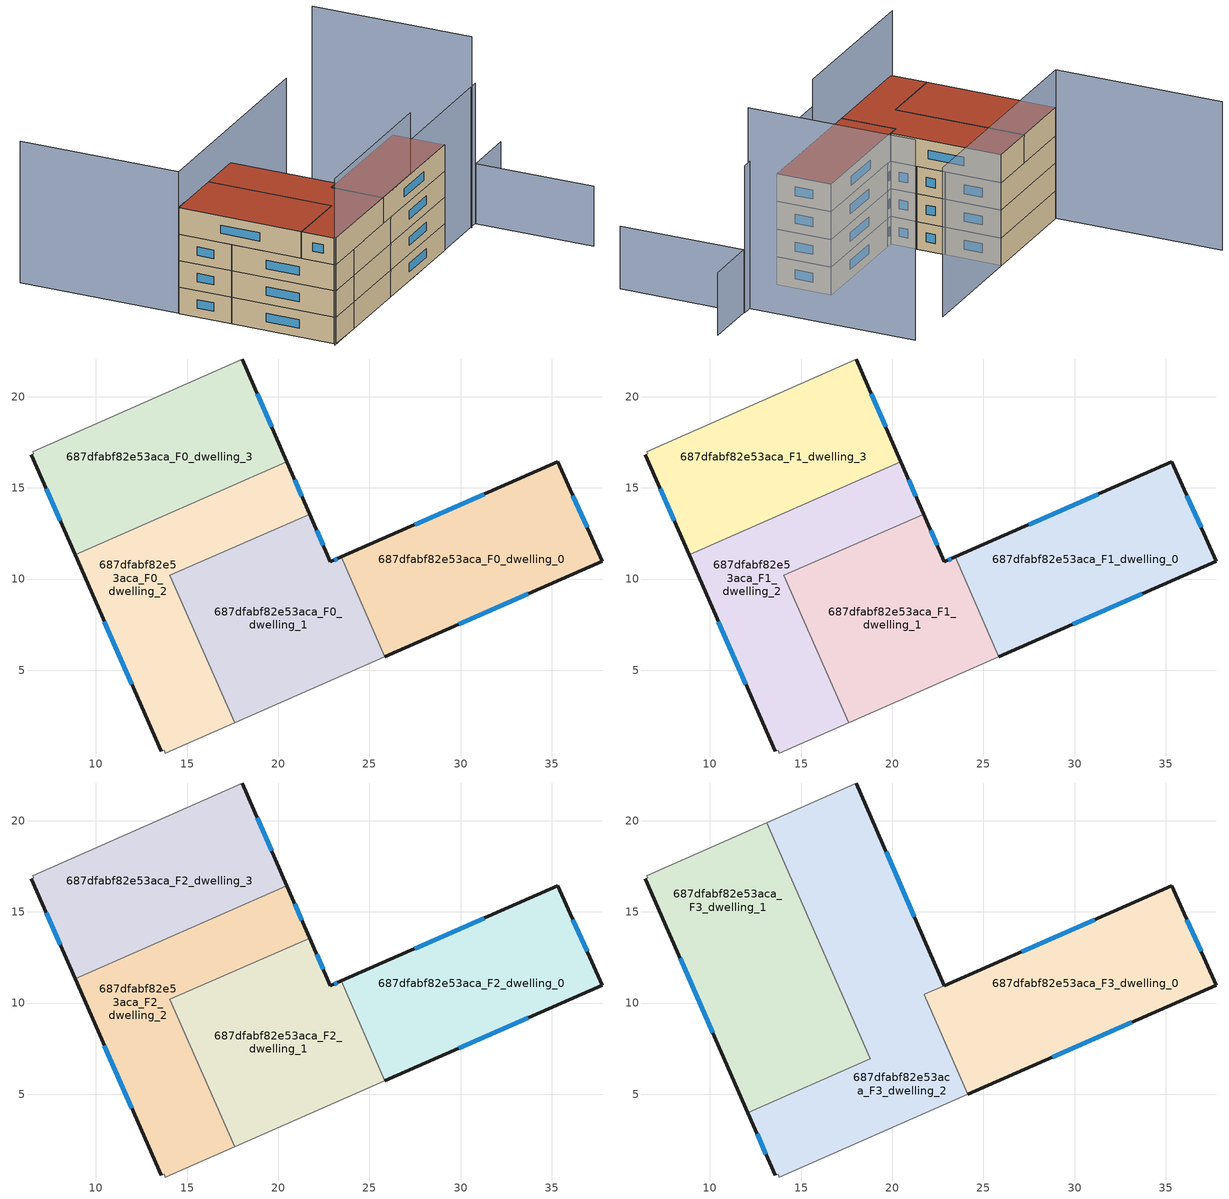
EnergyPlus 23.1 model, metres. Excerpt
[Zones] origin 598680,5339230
687dfabf82e53aca_F0_dwelling_0
 floor ground (EU_floor_Construction): 35.34,16.43 37.77,10.98 25.85,5.74 23.45,11.21 z0
 wall outside (EU_wall_Construction): 25.85,5.74 37.77,10.98 35.34,16.43 23.45,11.21 z0:3
 wall to 687dfabf82e53aca_F0_dwelling_1 (EU_wall_Construction): 23.45,11.21 25.85,5.74 z0:3
 window (EU_Window_Construction): 36.94,12.83 36.17,14.58 / 29.9,7.52 33.71,9.2 / 31.29,14.66 27.49,12.99 z1.02:1.98
687dfabf82e53aca_F0_dwelling_1
 floor ground (EU_floor_Construction): 23.45,11.21 25.85,5.74 17.6,2.12 14.06,10.2 21.72,13.57 22.86,10.96 z0
 wall outside (EU_wall_Construction): 23.45,11.21 22.86,10.96 21.72,13.57 z0:3
 wall adiabatic (EU_wall_Construction): 17.6,2.12 25.85,5.74 z0:3
 wall to 687dfabf82e53aca_F0_dwelling_2 (EU_wall_Construction): 21.72,13.57 14.06,10.2 17.6,2.12 z0:3
 window (EU_Window_Construction): 22.47,11.84 22.11,12.68 / 23.25,11.13 23.06,11.04 z1.02:1.98
687dfabf82e53aca_F0_dwelling_2
 floor ground (EU_floor_Construction): 20.47,16.43 21.72,13.57 14.06,10.2 17.6,2.12 13.81,0.46 13.76,0.61 13.58,0.55 8.86,11.34 z0
 wall outside (EU_wall_Construction): 8.86,11.34 13.58,0.55 / 21.72,13.57 20.47,16.43 z0:3
 wall adiabatic (EU_wall_Construction): 13.58,0.55 13.76,0.61 13.81,0.46 17.6,2.12 z0:3
 wall to 687dfabf82e53aca_F0_dwelling_3 (EU_wall_Construction): 20.47,16.43 8.86,11.34 z0:3
 window (EU_Window_Construction): 10.47,7.67 11.98,4.22 / 21.3,14.54 20.9,15.46 z1.02:1.98
687dfabf82e53aca_F0_dwelling_3
 floor ground (EU_floor_Construction): 18.02,22.07 20.47,16.43 8.86,11.34 6.46,16.83 6.59,16.87 6.55,16.98 z0
 wall outside (EU_wall_Construction): 20.47,16.43 18.02,22.07 / 6.46,16.83 8.86,11.34 z0:3
 wall adiabatic (EU_wall_Construction): 18.02,22.07 6.55,16.98 6.59,16.87 6.46,16.83 z0:3
 window (EU_Window_Construction): 19.64,18.35 18.85,20.15 / 7.28,14.96 8.04,13.21 z1.02:1.98
687dfabf82e53aca_F1_dwelling_0
 floor to 687dfabf82e53aca_F0_dwelling_0 (EU_floor_Construction): 35.34,16.43 37.77,10.98 25.85,5.74 23.45,11.21 z3
 wall outside (EU_wall_Construction): 25.85,5.74 37.77,10.98 35.34,16.43 23.45,11.21 z3:6
 wall to 687dfabf82e53aca_F1_dwelling_1 (EU_wall_Construction): 23.45,11.21 25.85,5.74 z3:6
 window (EU_Window_Construction): 36.94,12.83 36.17,14.58 / 29.9,7.52 33.71,9.2 / 31.29,14.66 27.49,12.99 z4.02:4.98
687dfabf82e53aca_F1_dwelling_1
 floor to 687dfabf82e53aca_F0_dwelling_1 (EU_floor_Construction): 23.45,11.21 25.85,5.74 17.6,2.12 14.06,10.2 21.72,13.57 22.86,10.96 z3
 wall outside (EU_wall_Construction): 23.45,11.21 22.86,10.96 21.72,13.57 z3:6
 wall adiabatic (EU_wall_Construction): 17.6,2.12 25.85,5.74 z3:6
 wall to 687dfabf82e53aca_F1_dwelling_2 (EU_wall_Construction): 21.72,13.57 14.06,10.2 17.6,2.12 z3:6
 window (EU_Window_Construction): 22.47,11.84 22.11,12.68 / 23.25,11.13 23.06,11.04 z4.02:4.98
687dfabf82e53aca_F1_dwelling_2
 floor to 687dfabf82e53aca_F0_dwelling_2 (EU_floor_Construction): 20.47,16.43 21.72,13.57 14.06,10.2 17.6,2.12 13.81,0.46 13.76,0.61 13.58,0.55 8.86,11.34 z3
 wall outside (EU_wall_Construction): 8.86,11.34 13.58,0.55 / 21.72,13.57 20.47,16.43 z3:6
 wall adiabatic (EU_wall_Construction): 13.58,0.55 13.76,0.61 13.81,0.46 17.6,2.12 z3:6
 wall to 687dfabf82e53aca_F1_dwelling_3 (EU_wall_Construction): 20.47,16.43 8.86,11.34 z3:6
 window (EU_Window_Construction): 10.47,7.67 11.98,4.22 / 21.3,14.54 20.9,15.46 z4.02:4.98
687dfabf82e53aca_F1_dwelling_3
 floor to 687dfabf82e53aca_F0_dwelling_3 (EU_floor_Construction): 18.02,22.07 20.47,16.43 8.86,11.34 6.46,16.83 6.59,16.87 6.55,16.98 z3
 wall outside (EU_wall_Construction): 20.47,16.43 18.02,22.07 / 6.46,16.83 8.86,11.34 z3:6
 wall adiabatic (EU_wall_Construction): 18.02,22.07 6.55,16.98 6.59,16.87 6.46,16.83 z3:6
 window (EU_Window_Construction): 19.64,18.35 18.85,20.15 / 7.28,14.96 8.04,13.21 z4.02:4.98
687dfabf82e53aca_F2_dwelling_0
 floor to 687dfabf82e53aca_F1_dwelling_0 (EU_floor_Construction): 35.34,16.43 37.77,10.98 25.85,5.74 23.45,11.21 z6
 wall outside (EU_wall_Construction): 25.85,5.74 37.77,10.98 35.34,16.43 23.45,11.21 z6:9
 wall to 687dfabf82e53aca_F2_dwelling_1 (EU_wall_Construction): 23.45,11.21 25.85,5.74 z6:9
 window (EU_Window_Construction): 36.94,12.83 36.17,14.58 / 29.9,7.52 33.71,9.2 / 31.29,14.66 27.49,12.99 z7.02:7.98
687dfabf82e53aca_F2_dwelling_1
 floor to 687dfabf82e53aca_F1_dwelling_1 (EU_floor_Construction): 23.45,11.21 25.85,5.74 17.6,2.12 14.06,10.2 21.72,13.57 22.86,10.96 z6
 wall outside (EU_wall_Construction): 23.45,11.21 22.86,10.96 21.72,13.57 z6:9
 wall adiabatic (EU_wall_Construction): 17.6,2.12 25.85,5.74 z6:9
 wall to 687dfabf82e53aca_F2_dwelling_2 (EU_wall_Construction): 21.72,13.57 14.06,10.2 17.6,2.12 z6:9
 window (EU_Window_Construction): 22.47,11.84 22.11,12.68 / 23.25,11.13 23.06,11.04 z7.02:7.98
687dfabf82e53aca_F2_dwelling_2
 floor to 687dfabf82e53aca_F1_dwelling_2 (EU_floor_Construction): 20.47,16.43 21.72,13.57 14.06,10.2 17.6,2.12 13.81,0.46 13.76,0.61 13.58,0.55 8.86,11.34 z6
 wall outside (EU_wall_Construction): 8.86,11.34 13.58,0.55 / 21.72,13.57 20.47,16.43 z6:9
 wall adiabatic (EU_wall_Construction): 13.58,0.55 13.76,0.61 13.81,0.46 17.6,2.12 z6:9
 wall to 687dfabf82e53aca_F2_dwelling_3 (EU_wall_Construction): 20.47,16.43 8.86,11.34 z6:9
 window (EU_Window_Construction): 10.47,7.67 11.98,4.22 / 21.3,14.54 20.9,15.46 z7.02:7.98
687dfabf82e53aca_F2_dwelling_3
 floor to 687dfabf82e53aca_F1_dwelling_3 (EU_floor_Construction): 18.02,22.07 20.47,16.43 8.86,11.34 6.46,16.83 6.59,16.87 6.55,16.98 z6
 wall outside (EU_wall_Construction): 20.47,16.43 18.02,22.07 / 6.46,16.83 8.86,11.34 z6:9
 wall adiabatic (EU_wall_Construction): 18.02,22.07 6.55,16.98 6.59,16.87 6.46,16.83 z6:9
 window (EU_Window_Construction): 19.64,18.35 18.85,20.15 / 7.28,14.96 8.04,13.21 z7.02:7.98
687dfabf82e53aca_F3_dwelling_0
 floor to 687dfabf82e53aca_F2_dwelling_0 (EU_floor_Construction): 35.34,16.43 37.77,10.98 25.85,5.74 23.45,11.21 z9
 floor to 687dfabf82e53aca_F2_dwelling_1 (EU_floor_Construction): 23.45,11.21 25.85,5.74 24.16,5 21.76,10.47 z9
 wall outside (EU_wall_Construction): 24.16,5 37.77,10.98 35.34,16.43 22.86,10.96 z9:12
 wall to 687dfabf82e53aca_F3_dwelling_2 (EU_wall_Construction): 21.76,10.47 24.16,5 / 22.86,10.96 21.75,10.47 z9:12
 window (EU_Window_Construction): 36.94,12.83 36.17,14.58 / 28.79,7.03 33.14,8.94 / 31.1,14.57 27.11,12.82 z10.02:10.98
 roof outside (EU_roof_Construction): 37.77,10.98 35.34,16.43 21.75,10.47 24.16,5 z12
687dfabf82e53aca_F3_dwelling_1
 floor to 687dfabf82e53aca_F2_dwelling_3 (EU_floor_Construction): 13.11,19.89 15.57,14.28 8.86,11.34 6.46,16.83 6.59,16.87 6.55,16.98 z9
 floor to 687dfabf82e53aca_F2_dwelling_2 (EU_floor_Construction): 15.57,14.28 16.83,11.42 14.06,10.2 16.02,5.73 12.07,3.99 8.86,11.34 z9
 floor to 687dfabf82e53aca_F2_dwelling_1 (EU_floor_Construction): 16.83,11.42 18.79,6.94 16.02,5.73 14.06,10.2 z9
 wall outside (EU_wall_Construction): 6.46,16.83 12.07,3.99 z9:12
 wall to 687dfabf82e53aca_F3_dwelling_2 (EU_wall_Construction): 12.07,3.99 18.79,6.94 13.11,19.89 z9:12
 wall adiabatic (EU_wall_Construction): 13.11,19.89 6.55,16.98 6.59,16.87 6.46,16.83 z9:12
 window (EU_Window_Construction): 8.37,12.46 10.16,8.36 z10.02:10.98
 roof outside (EU_roof_Construction): 18.79,6.94 13.11,19.89 6.55,16.98 6.59,16.87 6.46,16.83 12.07,3.99 z12
687dfabf82e53aca_F3_dwelling_2
 floor to 687dfabf82e53aca_F2_dwelling_1 (EU_floor_Construction): 21.72,13.57 22.86,10.96 21.75,10.47 24.16,5 17.6,2.12 16.02,5.73 18.79,6.94 16.83,11.42 z9
 floor to 687dfabf82e53aca_F2_dwelling_3 (EU_floor_Construction): 18.02,22.07 20.47,16.43 15.57,14.28 13.11,19.89 z9
 floor to 687dfabf82e53aca_F2_dwelling_2 (EU_floor_Construction): 16.02,5.73 17.6,2.12 13.81,0.46 13.76,0.61 13.58,0.55 12.07,3.99 z9; 20.47,16.43 21.72,13.57 16.83,11.42 15.57,14.28 z9
 wall outside (EU_wall_Construction): 22.86,10.96 18.02,22.07 / 12.07,3.99 13.58,0.55 z9:12
 wall adiabatic (EU_wall_Construction): 18.02,22.07 13.11,19.89 / 13.58,0.55 13.76,0.61 13.81,0.46 24.16,5 z9:12
 window (EU_Window_Construction): 21.21,14.74 19.66,18.29 / 12.59,2.82 13.07,1.72 z10.02:10.98
 roof outside (EU_roof_Construction): 24.16,5 21.75,10.47 22.86,10.96 18.02,22.07 13.11,19.89 18.79,6.94 12.07,3.99 13.58,0.55 13.76,0.61 13.81,0.46 z12
shading: 13.42,0.29 30.22,7.73 z0:18.9; 50.14,1.63 44.65,14 / 44.65,14 50.21,16.47 z0:6.8; 43.62,13.46 36.22,30.15 z0:21.7; 30.23,7.67 44.63,14.06 z0:15.9; 30.41,27.56 6.44,16.93 / 6.44,16.93 -0.92,33.53 z0:16.1
[Building]
EU S2 Campaign: North Axis=0; Terrain=City; Solar Distribution=FullExterior
[Site:Location]
Vienna: Latitude=48; Longitude=16.5; Time Zone=1; Elevation=183
[SizingPeriod:WeatherFileDays]
AnnualSizingPeriod: Begin Month=1; Begin Day of Month=1; End Month=12; End Day of Month=31; Day of Week for Start Day=Monday; Use Weather File Daylight Saving Period=No; Use Weather File Rain and Snow Indicators=No
[MATERIAL]
EU_InternalMass_Material: Roughness=MediumRough; Thickness=0.1; Conductivity=1; Density=1800; Specific Heat=900; Thermal Absorptance=0.9; Solar Absorptance=0.7; Visible Absorptance=0.7
[MATERIAL:NOMASS] Roughness=MediumRough; Thermal Absorptance=0.9; Solar Absorptance=0.7; Visible Absorptance=0.7
Name | Thermal Resistance
EU_wall_NoMass | 0.942466
EU_roof_NoMass | 0.551687
EU_floor_NoMass | 0.66527
[WINDOWMATERIAL:SIMPLEGLAZINGSYSTEM]
EU_Window_SimpleGlazing: UFactor=2.03367; Solar Heat Gain Coefficient=0.65; Visible Transmittance=0.65
[CONSTRUCTION]
EU_wall_Construction: EU_wall_NoMass
EU_roof_Construction: EU_roof_NoMass
EU_floor_Construction: EU_floor_NoMass
EU_Window_Construction: EU_Window_SimpleGlazing
EU_InternalMass_Construction: EU_InternalMass_Material
[ZONE] Type=1; Multiplier=1; Ceiling Height=autocalculate; Floor Area=autocalculate; Part of Total Floor Area=Yes
Name | Volume
687dfabf82e53aca_F0_dwelling_0; 687dfabf82e53aca_F1_dwelling_0; 687dfabf82e53aca_F2_dwelling_0 | 232.937
687dfabf82e53aca_F3_dwelling_0 | 265.975
687dfabf82e53aca_F0_dwelling_1; 687dfabf82e53aca_F1_dwelling_1; 687dfabf82e53aca_F2_dwelling_1 | 232.916
687dfabf82e53aca_F3_dwelling_1 | 310.56
687dfabf82e53aca_F0_dwelling_2; 687dfabf82e53aca_F1_dwelling_2; 687dfabf82e53aca_F2_dwelling_2 | 232.914
687dfabf82e53aca_F3_dwelling_2 | 355.066
687dfabf82e53aca_F0_dwelling_3; 687dfabf82e53aca_F1_dwelling_3; 687dfabf82e53aca_F2_dwelling_3 | 232.929
[INTERNALMASS] Construction=EU_InternalMass_Construction
Name | Zone or ZoneList | Surface Area
687dfabf82e53aca_F0_dwelling_0_EU_InternalMass | 687dfabf82e53aca_F0_dwelling_0 | 77.6457
687dfabf82e53aca_F0_dwelling_1_EU_InternalMass | 687dfabf82e53aca_F0_dwelling_1 | 77.6362
687dfabf82e53aca_F0_dwelling_2_EU_InternalMass | 687dfabf82e53aca_F0_dwelling_2 | 77.6379
687dfabf82e53aca_F0_dwelling_3_EU_InternalMass | 687dfabf82e53aca_F0_dwelling_3 | 77.6444
687dfabf82e53aca_F1_dwelling_0_EU_InternalMass | 687dfabf82e53aca_F1_dwelling_0 | 77.6457
687dfabf82e53aca_F1_dwelling_1_EU_InternalMass | 687dfabf82e53aca_F1_dwelling_1 | 77.6362
687dfabf82e53aca_F1_dwelling_2_EU_InternalMass | 687dfabf82e53aca_F1_dwelling_2 | 77.6379
687dfabf82e53aca_F1_dwelling_3_EU_InternalMass | 687dfabf82e53aca_F1_dwelling_3 | 77.6444
687dfabf82e53aca_F2_dwelling_0_EU_InternalMass | 687dfabf82e53aca_F2_dwelling_0 | 77.6457
687dfabf82e53aca_F2_dwelling_1_EU_InternalMass | 687dfabf82e53aca_F2_dwelling_1 | 77.6362
687dfabf82e53aca_F2_dwelling_2_EU_InternalMass | 687dfabf82e53aca_F2_dwelling_2 | 77.6379
687dfabf82e53aca_F2_dwelling_3_EU_InternalMass | 687dfabf82e53aca_F2_dwelling_3 | 77.6444
687dfabf82e53aca_F3_dwelling_0_EU_InternalMass | 687dfabf82e53aca_F3_dwelling_0 | 88.6914
687dfabf82e53aca_F3_dwelling_1_EU_InternalMass | 687dfabf82e53aca_F3_dwelling_1 | 103.518
687dfabf82e53aca_F3_dwelling_2_EU_InternalMass | 687dfabf82e53aca_F3_dwelling_2 | 118.352
[OTHEREQUIPMENT] Fuel Type=Electricity; Design Level Calculation Method=Watts/Area; Power per Zone Floor Area=1; Fraction Latent=0; Fraction Radiant=0; Fraction Lost=0; Carbon Dioxide Generation Rate=0; EndUse Subcategory=EU_Step8_InternalGains
Name | Zone or ZoneList or Space or SpaceList | Schedule
EU_Step8_InternalGain_687dfabf82e53aca_F0_dwelling_0_f000 | 687dfabf82e53aca_F0_dwelling_0 | EU_Step8_GainSchedule_687dfabf82e53aca_F0_dwelling_0_f000
EU_Step8_InternalGain_687dfabf82e53aca_F0_dwelling_1_f000 | 687dfabf82e53aca_F0_dwelling_1 | EU_Step8_GainSchedule_687dfabf82e53aca_F0_dwelling_1_f000
EU_Step8_InternalGain_687dfabf82e53aca_F0_dwelling_2_f000 | 687dfabf82e53aca_F0_dwelling_2 | EU_Step8_GainSchedule_687dfabf82e53aca_F0_dwelling_2_f000
EU_Step8_InternalGain_687dfabf82e53aca_F0_dwelling_3_f000 | 687dfabf82e53aca_F0_dwelling_3 | EU_Step8_GainSchedule_687dfabf82e53aca_F0_dwelling_3_f000
EU_Step8_InternalGain_687dfabf82e53aca_F1_dwelling_0_f000 | 687dfabf82e53aca_F1_dwelling_0 | EU_Step8_GainSchedule_687dfabf82e53aca_F1_dwelling_0_f000
EU_Step8_InternalGain_687dfabf82e53aca_F1_dwelling_1_f000 | 687dfabf82e53aca_F1_dwelling_1 | EU_Step8_GainSchedule_687dfabf82e53aca_F1_dwelling_1_f000
EU_Step8_InternalGain_687dfabf82e53aca_F1_dwelling_2_f000 | 687dfabf82e53aca_F1_dwelling_2 | EU_Step8_GainSchedule_687dfabf82e53aca_F1_dwelling_2_f000
EU_Step8_InternalGain_687dfabf82e53aca_F1_dwelling_3_f000 | 687dfabf82e53aca_F1_dwelling_3 | EU_Step8_GainSchedule_687dfabf82e53aca_F1_dwelling_3_f000
EU_Step8_InternalGain_687dfabf82e53aca_F2_dwelling_0_f000 | 687dfabf82e53aca_F2_dwelling_0 | EU_Step8_GainSchedule_687dfabf82e53aca_F2_dwelling_0_f000
EU_Step8_InternalGain_687dfabf82e53aca_F2_dwelling_1_f000 | 687dfabf82e53aca_F2_dwelling_1 | EU_Step8_GainSchedule_687dfabf82e53aca_F2_dwelling_1_f000
EU_Step8_InternalGain_687dfabf82e53aca_F2_dwelling_2_f000 | 687dfabf82e53aca_F2_dwelling_2 | EU_Step8_GainSchedule_687dfabf82e53aca_F2_dwelling_2_f000
EU_Step8_InternalGain_687dfabf82e53aca_F2_dwelling_3_f000 | 687dfabf82e53aca_F2_dwelling_3 | EU_Step8_GainSchedule_687dfabf82e53aca_F2_dwelling_3_f000
EU_Step8_InternalGain_687dfabf82e53aca_F3_dwelling_0_f000 | 687dfabf82e53aca_F3_dwelling_0 | EU_Step8_GainSchedule_687dfabf82e53aca_F3_dwelling_0_f000
EU_Step8_InternalGain_687dfabf82e53aca_F3_dwelling_1_f000 | 687dfabf82e53aca_F3_dwelling_1 | EU_Step8_GainSchedule_687dfabf82e53aca_F3_dwelling_1_f000
EU_Step8_InternalGain_687dfabf82e53aca_F3_dwelling_2_f000 | 687dfabf82e53aca_F3_dwelling_2 | EU_Step8_GainSchedule_687dfabf82e53aca_F3_dwelling_2_f000
[ZONEVENTILATION:DESIGNFLOWRATE] Schedule=EU_AlwaysOn; Design Flow Rate Calculation Method=AirChanges/Hour; Air Changes per Hour=0.530523; Ventilation Type=Natural; Fan Pressure Rise=0; Fan Total Efficiency=1; Constant Term Coefficient=1; Temperature Term Coefficient=0; Velocity Term Coefficient=0; Velocity Squared Term Coefficient=0; Minimum Indoor Temperature=-100; Maximum Indoor Temperature=100; Delta Temperature=-100; Minimum Outdoor Temperature=-100; Maximum Outdoor Temperature=100; Maximum Wind Speed=40
Name | Zone or ZoneList or Space or SpaceList
EU_ConstantAir_687dfabf82e53aca_F0_dwelling_0 | 687dfabf82e53aca_F0_dwelling_0
EU_ConstantAir_687dfabf82e53aca_F0_dwelling_1 | 687dfabf82e53aca_F0_dwelling_1
EU_ConstantAir_687dfabf82e53aca_F0_dwelling_2 | 687dfabf82e53aca_F0_dwelling_2
EU_ConstantAir_687dfabf82e53aca_F0_dwelling_3 | 687dfabf82e53aca_F0_dwelling_3
EU_ConstantAir_687dfabf82e53aca_F1_dwelling_0 | 687dfabf82e53aca_F1_dwelling_0
EU_ConstantAir_687dfabf82e53aca_F1_dwelling_1 | 687dfabf82e53aca_F1_dwelling_1
EU_ConstantAir_687dfabf82e53aca_F1_dwelling_2 | 687dfabf82e53aca_F1_dwelling_2
EU_ConstantAir_687dfabf82e53aca_F1_dwelling_3 | 687dfabf82e53aca_F1_dwelling_3
EU_ConstantAir_687dfabf82e53aca_F2_dwelling_0 | 687dfabf82e53aca_F2_dwelling_0
EU_ConstantAir_687dfabf82e53aca_F2_dwelling_1 | 687dfabf82e53aca_F2_dwelling_1
EU_ConstantAir_687dfabf82e53aca_F2_dwelling_2 | 687dfabf82e53aca_F2_dwelling_2
EU_ConstantAir_687dfabf82e53aca_F2_dwelling_3 | 687dfabf82e53aca_F2_dwelling_3
EU_ConstantAir_687dfabf82e53aca_F3_dwelling_0 | 687dfabf82e53aca_F3_dwelling_0
EU_ConstantAir_687dfabf82e53aca_F3_dwelling_1 | 687dfabf82e53aca_F3_dwelling_1
EU_ConstantAir_687dfabf82e53aca_F3_dwelling_2 | 687dfabf82e53aca_F3_dwelling_2
[HVACTEMPLATE:THERMOSTAT] Constant Heating Setpoint=20; Constant Cooling Setpoint=50
EU_HeatOnly_687dfabf82e53aca_F0_dwelling_0; EU_HeatOnly_687dfabf82e53aca_F0_dwelling_1; EU_HeatOnly_687dfabf82e53aca_F0_dwelling_2; EU_HeatOnly_687dfabf82e53aca_F0_dwelling_3; EU_HeatOnly_687dfabf82e53aca_F1_dwelling_0; EU_HeatOnly_687dfabf82e53aca_F1_dwelling_1; EU_HeatOnly_687dfabf82e53aca_F1_dwelling_2; EU_HeatOnly_687dfabf82e53aca_F1_dwelling_3; EU_HeatOnly_687dfabf82e53aca_F2_dwelling_0; EU_HeatOnly_687dfabf82e53aca_F2_dwelling_1; EU_HeatOnly_687dfabf82e53aca_F2_dwelling_2; EU_HeatOnly_687dfabf82e53aca_F2_dwelling_3; EU_HeatOnly_687dfabf82e53aca_F3_dwelling_0; EU_HeatOnly_687dfabf82e53aca_F3_dwelling_1; EU_HeatOnly_687dfabf82e53aca_F3_dwelling_2
[HVACTEMPLATE:ZONE:IDEALLOADSAIRSYSTEM] System Availability Schedule=EU_AlwaysOn; Maximum Heating Supply Air Temperature=50; Minimum Cooling Supply Air Temperature=13; Maximum Heating Supply Air Humidity Ratio=0.0156; Minimum Cooling Supply Air Humidity Ratio=0.0077; Heating Limit=NoLimit; Cooling Limit=NoLimit; Heating Availability Schedule=EU_AlwaysOn; Cooling Availability Schedule=EU_CoolingOff; Dehumidification Control Type=ConstantSensibleHeatRatio; Cooling Sensible Heat Ratio=0.7; Dehumidification Setpoint=60; Humidification Control Type=None; Humidification Setpoint=30; Outdoor Air Method=None; Outdoor Air Flow Rate per Person=0.00944; Outdoor Air Flow Rate per Zone Floor Area=0; Outdoor Air Flow Rate per Zone=0; Demand Controlled Ventilation Type=None; Outdoor Air Economizer Type=NoEconomizer; Heat Recovery Type=None; Sensible Heat Recovery Effectiveness=0.7; Latent Heat Recovery Effectiveness=0.65
Name | Template Thermostat
687dfabf82e53aca_F0_dwelling_0 | EU_HeatOnly_687dfabf82e53aca_F0_dwelling_0
687dfabf82e53aca_F0_dwelling_1 | EU_HeatOnly_687dfabf82e53aca_F0_dwelling_1
687dfabf82e53aca_F0_dwelling_2 | EU_HeatOnly_687dfabf82e53aca_F0_dwelling_2
687dfabf82e53aca_F0_dwelling_3 | EU_HeatOnly_687dfabf82e53aca_F0_dwelling_3
687dfabf82e53aca_F1_dwelling_0 | EU_HeatOnly_687dfabf82e53aca_F1_dwelling_0
687dfabf82e53aca_F1_dwelling_1 | EU_HeatOnly_687dfabf82e53aca_F1_dwelling_1
687dfabf82e53aca_F1_dwelling_2 | EU_HeatOnly_687dfabf82e53aca_F1_dwelling_2
687dfabf82e53aca_F1_dwelling_3 | EU_HeatOnly_687dfabf82e53aca_F1_dwelling_3
687dfabf82e53aca_F2_dwelling_0 | EU_HeatOnly_687dfabf82e53aca_F2_dwelling_0
687dfabf82e53aca_F2_dwelling_1 | EU_HeatOnly_687dfabf82e53aca_F2_dwelling_1
687dfabf82e53aca_F2_dwelling_2 | EU_HeatOnly_687dfabf82e53aca_F2_dwelling_2
687dfabf82e53aca_F2_dwelling_3 | EU_HeatOnly_687dfabf82e53aca_F2_dwelling_3
687dfabf82e53aca_F3_dwelling_0 | EU_HeatOnly_687dfabf82e53aca_F3_dwelling_0
687dfabf82e53aca_F3_dwelling_1 | EU_HeatOnly_687dfabf82e53aca_F3_dwelling_1
687dfabf82e53aca_F3_dwelling_2 | EU_HeatOnly_687dfabf82e53aca_F3_dwelling_2
[SIZING:ZONE] Zone Cooling Design Supply Air Temperature Input Method=SupplyAirTemperature; Zone Cooling Design Supply Air Temperature=13; Zone Heating Design Supply Air Temperature Input Method=SupplyAirTemperature; Zone Heating Design Supply Air Temperature=50; Zone Cooling Design Supply Air Humidity Ratio=0.008; Zone Heating Design Supply Air Humidity Ratio=0.008; Cooling Design Air Flow Method=DesignDay; Cooling Design Air Flow Rate=0; Cooling Minimum Air Flow per Zone Floor Area=0.000762; Cooling Minimum Air Flow=0; Cooling Minimum Air Flow Fraction=0.2; Heating Design Air Flow Method=DesignDay; Heating Design Air Flow Rate=0; Heating Maximum Air Flow per Zone Floor Area=0.002032; Heating Maximum Air Flow=0.141576; Heating Maximum Air Flow Fraction=0.3; Account for Dedicated Outdoor Air System=No; Dedicated Outdoor Air System Control Strategy=NeutralSupplyAir; Dedicated Outdoor Air Low Setpoint Temperature for Design=autosize; Dedicated Outdoor Air High Setpoint Temperature for Design=autosize; Zone Load Sizing Method=Sensible Load Only No Latent Load; Zone Latent Cooling Design Supply Air Humidity Ratio Input Method=HumidityRatioDifference; Zone Cooling Design Supply Air Humidity Ratio Difference=0.005; Zone Latent Heating Design Supply Air Humidity Ratio Input Method=HumidityRatioDifference; Zone Humidification Design Supply Air Humidity Ratio Difference=0.005
687dfabf82e53aca_F0_dwelling_0; 687dfabf82e53aca_F0_dwelling_1; 687dfabf82e53aca_F0_dwelling_2; 687dfabf82e53aca_F0_dwelling_3; 687dfabf82e53aca_F1_dwelling_0; 687dfabf82e53aca_F1_dwelling_1; 687dfabf82e53aca_F1_dwelling_2; 687dfabf82e53aca_F1_dwelling_3; 687dfabf82e53aca_F2_dwelling_0; 687dfabf82e53aca_F2_dwelling_1; 687dfabf82e53aca_F2_dwelling_2; 687dfabf82e53aca_F2_dwelling_3; 687dfabf82e53aca_F3_dwelling_0; 687dfabf82e53aca_F3_dwelling_1; 687dfabf82e53aca_F3_dwelling_2
[SCHEDULE:CONSTANT]
Name | Hourly Value
EU_AlwaysOn | 1
EU_CoolingOff | 0
[SCHEDULE:FILE] Column Number=1; Rows to Skip at Top=0; Number of Hours of Data=8760; Column Separator=Comma; Interpolate to Timestep=No; Minutes per Item=60; Adjust Schedule for Daylight Savings=Yes
Name | File
EU_Step8_GainSchedule_687dfabf82e53aca_F0_dwelling_0_f000 | ../../schedules/687dfabf82e53aca/687dfabf82e53aca_F0_dwelling_0_f000_gain.csv
EU_Step8_GainSchedule_687dfabf82e53aca_F0_dwelling_1_f000 | ../../schedules/687dfabf82e53aca/687dfabf82e53aca_F0_dwelling_1_f000_gain.csv
EU_Step8_GainSchedule_687dfabf82e53aca_F0_dwelling_2_f000 | ../../schedules/687dfabf82e53aca/687dfabf82e53aca_F0_dwelling_2_f000_gain.csv
EU_Step8_GainSchedule_687dfabf82e53aca_F0_dwelling_3_f000 | ../../schedules/687dfabf82e53aca/687dfabf82e53aca_F0_dwelling_3_f000_gain.csv
EU_Step8_GainSchedule_687dfabf82e53aca_F1_dwelling_0_f000 | ../../schedules/687dfabf82e53aca/687dfabf82e53aca_F1_dwelling_0_f000_gain.csv
EU_Step8_GainSchedule_687dfabf82e53aca_F1_dwelling_1_f000 | ../../schedules/687dfabf82e53aca/687dfabf82e53aca_F1_dwelling_1_f000_gain.csv
EU_Step8_GainSchedule_687dfabf82e53aca_F1_dwelling_2_f000 | ../../schedules/687dfabf82e53aca/687dfabf82e53aca_F1_dwelling_2_f000_gain.csv
EU_Step8_GainSchedule_687dfabf82e53aca_F1_dwelling_3_f000 | ../../schedules/687dfabf82e53aca/687dfabf82e53aca_F1_dwelling_3_f000_gain.csv
EU_Step8_GainSchedule_687dfabf82e53aca_F2_dwelling_0_f000 | ../../schedules/687dfabf82e53aca/687dfabf82e53aca_F2_dwelling_0_f000_gain.csv
EU_Step8_GainSchedule_687dfabf82e53aca_F2_dwelling_1_f000 | ../../schedules/687dfabf82e53aca/687dfabf82e53aca_F2_dwelling_1_f000_gain.csv
EU_Step8_GainSchedule_687dfabf82e53aca_F2_dwelling_2_f000 | ../../schedules/687dfabf82e53aca/687dfabf82e53aca_F2_dwelling_2_f000_gain.csv
EU_Step8_GainSchedule_687dfabf82e53aca_F2_dwelling_3_f000 | ../../schedules/687dfabf82e53aca/687dfabf82e53aca_F2_dwelling_3_f000_gain.csv
EU_Step8_GainSchedule_687dfabf82e53aca_F3_dwelling_0_f000 | ../../schedules/687dfabf82e53aca/687dfabf82e53aca_F3_dwelling_0_f000_gain.csv
EU_Step8_GainSchedule_687dfabf82e53aca_F3_dwelling_1_f000 | ../../schedules/687dfabf82e53aca/687dfabf82e53aca_F3_dwelling_1_f000_gain.csv
EU_Step8_GainSchedule_687dfabf82e53aca_F3_dwelling_2_f000 | ../../schedules/687dfabf82e53aca/687dfabf82e53aca_F3_dwelling_2_f000_gain.csv
